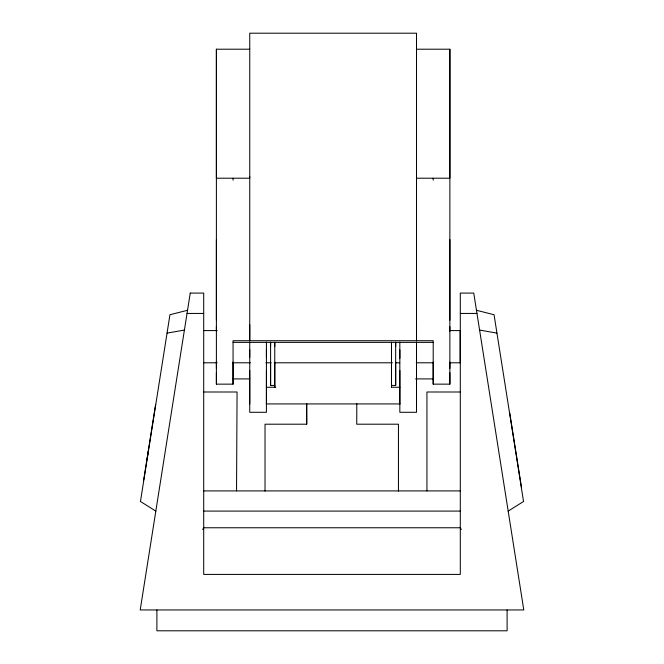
<?xml version="1.0" encoding="UTF-8"?>
<svg xmlns="http://www.w3.org/2000/svg" width="664" height="664" viewBox="0 0 664 664"><rect width="100%" height="100%" fill="white"/><g stroke="black" fill="none" stroke-linecap="round" stroke-linejoin="round"><path stroke-width="1" d="M449.868 372.77L449.868 384.149L433.194 384.149L433.194 340.723L233.064 340.723L233.064 384.149L216.389 384.149L216.389 372.77M216.389 368.396L216.389 49.211L249.747 49.211M249.747 403.928L249.747 342.109M249.747 357.348L249.747 349.878M249.747 176.566L249.747 340.723L249.747 324.738M265.027 491.128L265.027 424.205L306.718 424.205L306.685 403.77M266.422 403.928L266.422 342.109M266.422 357.348L266.422 349.878M274.763 385.444L270.588 385.444L270.588 342.35M274.763 342.35L274.763 387.253L274.763 362.328M399.836 387.253L391.494 387.253L391.494 342.35M391.494 385.444L395.669 385.444L395.669 342.35M398.441 491.128L398.441 424.205L356.751 424.205L356.792 403.504M399.836 403.986L399.836 349.878M416.511 403.928L416.511 342.109M416.511 357.348L416.511 349.878M416.511 176.566L416.511 340.723L416.511 324.738M449.868 368.396L449.868 49.211L416.511 49.211M236.542 490.912L237.065 392.001L203.707 392.001M143.69 479.947L155.575 404.658M147.192 458.841L148.147 451.727M202.686 529.573L203.707 527.764L460.293 527.764L461.306 529.557M508.176 511.114L523.539 501.486L494.049 314.719L476.47 310.287M187.53 310.287L169.951 314.719L140.461 501.486L155.824 511.114M167.046 333.104L184.409 330.066M187.032 313.441L203.707 313.441M460.293 313.441L476.968 313.441M203.682 330.581L217.169 330.581M449.926 330.581L460.144 330.581L460.144 350.858L460.144 362.793L449.926 362.793M233.064 342.367L433.194 342.367M203.682 362.793L217.169 362.793M232.732 362.793L250.361 362.793M265.924 362.793L271.111 362.793M274.224 362.793L392.474 362.793M395.586 362.793L399.736 362.793M416.237 362.793L433.592 362.793M233.064 378.912L249.747 378.912M415.564 378.912L433.194 378.912M266.422 387.253L275.726 387.253M460.293 392.001L426.935 392.001L426.935 490.912M266.314 403.928L399.944 403.928M203.707 490.912L460.293 490.912M203.707 511.089L460.293 511.089M479.591 330.066L496.954 333.104M509.72 412.859L521.605 488.148M306.677 403.504L306.718 424.205M507.105 609.95L507.105 630.8L156.895 630.8L156.895 609.95M449.868 49.211L449.868 178.209L416.511 178.209L416.511 33.2L249.747 33.2L249.747 178.209L216.389 178.209L216.389 49.211M449.868 239.646L449.868 320.156M449.868 326.68L449.868 331.261M449.868 362.071L449.868 384.149M433.194 178.209L433.194 180.193M433.194 362.071L433.194 384.149M416.511 370.57L416.511 412.294L399.836 412.294L399.836 370.57M399.836 342.109L399.836 358.311M395.669 342.234L395.669 346.575M395.669 362.328L395.669 385.444M391.494 342.234L391.494 346.575M391.494 362.328L391.494 387.253M274.763 342.234L274.763 346.575M270.588 342.234L270.588 346.575M270.588 362.328L270.588 385.444M266.422 370.57L266.422 412.294L249.747 412.294L249.747 370.57M233.064 178.209L233.064 180.193M233.064 362.071L233.064 384.149M216.389 239.646L216.389 320.156M216.389 326.68L216.389 331.261M216.389 362.071L216.389 384.149M190.244 293.09L140.212 609.95L523.788 609.95L473.756 293.09L460.293 293.09L460.293 574.41L203.707 574.41L203.707 293.09L190.244 293.09"/></g></svg>
